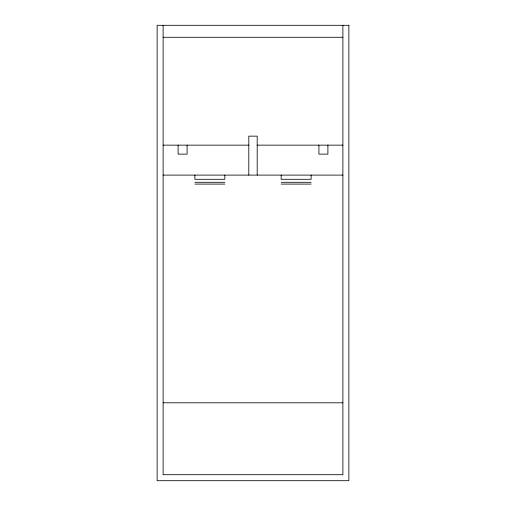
<?xml version="1.0" encoding="UTF-8"?>
<svg xmlns="http://www.w3.org/2000/svg" width="506" height="506" viewBox="0 0 506 506"><rect width="100%" height="100%" fill="white"/><g stroke="black" fill="none" stroke-linecap="round" stroke-linejoin="round"><path stroke-width="0.76" d="M163.115 37.286L342.885 37.286M163.115 145.14L248.807 145.14M257.193 145.14L342.885 145.14M163.115 175.101L342.885 175.101M194.88 182.293L224.835 182.293M281.165 182.293L311.12 182.293M194.88 184.089L224.835 184.089M281.165 184.089L311.12 184.089M163.115 402.801L342.885 402.801M342.885 25.3L342.885 474.71L163.115 474.71L163.115 25.3M327.901 145.14L327.901 154.128L318.913 154.128L318.913 145.14M311.12 175.101L311.12 179.295L281.165 179.295L281.165 175.101M257.193 175.101L257.193 136.152L248.807 136.152L248.807 175.101M224.835 175.101L224.835 179.295L194.88 179.295L194.88 175.101M187.087 145.14L187.087 154.128L178.099 154.128L178.099 145.14M348.874 25.3L157.126 25.3L157.126 480.7L348.874 480.7L348.874 25.3"/></g></svg>
